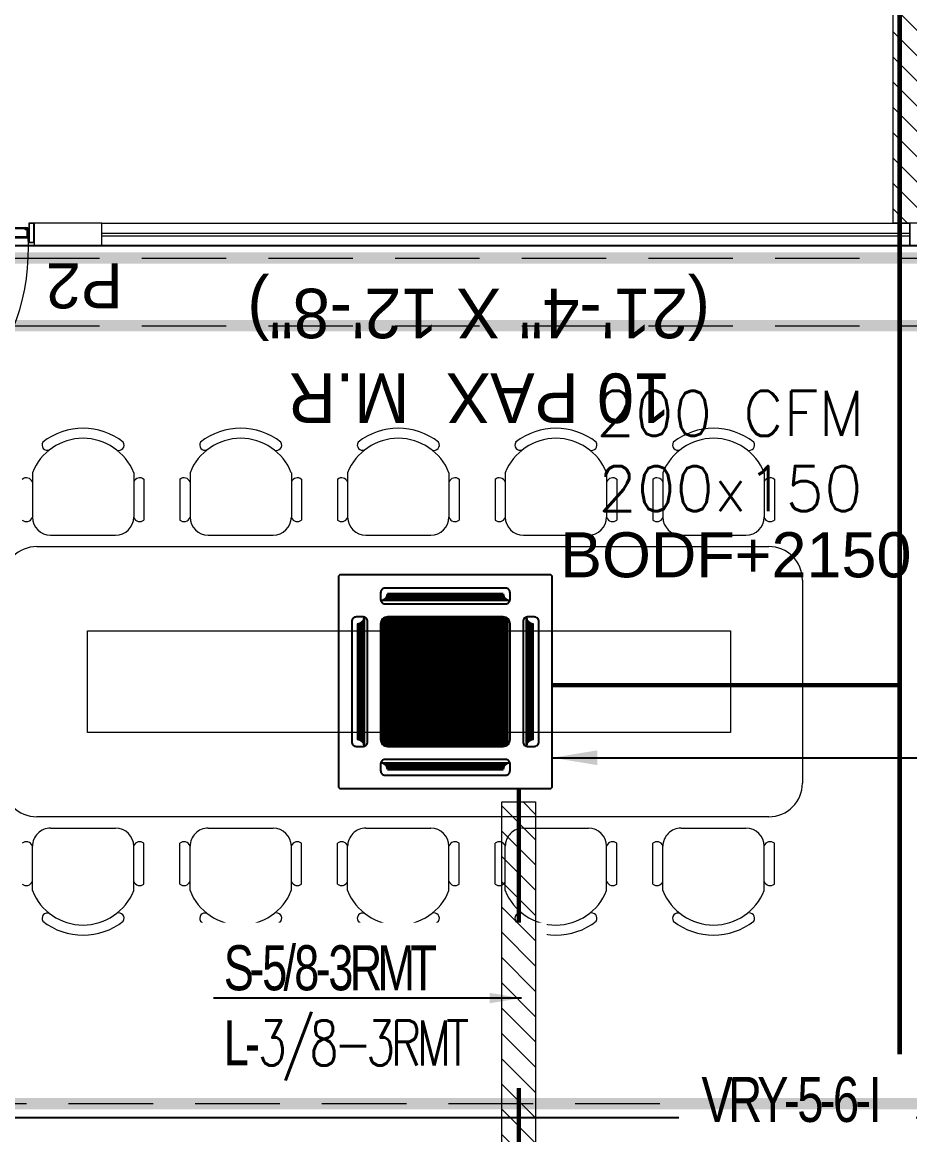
# Model space of a CAD drawing. Header units: millimetres. Extents: x -81374 to 485233, y -39075 to 157313.
# Drawn here: x 44145 to 48086, y -5063 to -123 of the extents above; entities that cross this region are included whole.
import ezdxf
from ezdxf.enums import TextEntityAlignment as Align

# ---------------------------------------------------------------- set-up
doc = ezdxf.new("R2010")
doc.units = ezdxf.units.MM
doc.linetypes.add('CENTER', pattern=[2, 1.25, -0.25, 0.25, -0.25])
doc.linetypes.add('HIDDEN', pattern=[0.375, 0.25, -0.125])
for name, color, linetype in [('2', 7, 'Continuous'), ('AC-RA-DIFFUSER', 6, 'Continuous'), ('ceilings', 253, 'Continuous'), ('CEN', 252, 'CENTER'), ('M-HVAC ELLIPTICAL DUCT', 6, 'Continuous'), ('M-HVAC VRV PIPE', 152, 'Continuous'), ('M-HVAC-BOF', 6, 'Continuous'), ('M-HVAC-TEXT', 7, 'Continuous'), ('PCE-HVACTEXT', 7, 'Continuous')]:
    doc.layers.add(name, color=color, linetype=linetype)
for name, color, linetype, lineweight in [('CB-AC CABLE TRAY', 213, 'Continuous', 15), ('DRAIN PIPE', 76, 'Continuous', 30), ('G-IMPT', 8, 'Continuous', 5), ('P-PIPE-IDEN', 7, 'Continuous', 9)]:
    doc.layers.add(name, color=color, linetype=linetype, lineweight=lineweight)
doc.styles.add('ARAIL', font='arial.ttf')
doc.styles.add('Arial_2', font='arial.ttf', dxfattribs={"height": 75})
doc.styles.add('Herbalife_Third Floor - Furniture Layout - 210201$0$CG', font='GOTHIC.TTF')
doc.styles.add('HVAC TEXT', font='Romans.shx', dxfattribs={"width": 0.8, "height": 100})
doc.styles.add('R', font='romans.shx')
doc.styles.add('romans', font='stylu.ttf', dxfattribs={"height": 125})
doc.styles.add('rs', font='romans.shx', dxfattribs={"width": 0.75})
doc.styles.get("Standard").update_dxf_attribs({"font": 'arial.ttf'})
doc.dimstyles.new('GLAZ ALU', dxfattribs={"dimscale": 100, "dimtxt": 2, "dimasz": 1.4, "dimexe": 0.8, "dimexo": 0.8, "dimgap": 0.75, "dimtad": 1, "dimdec": 0, "dimzin": 0, "dimdsep": 46, "dimtxsty": 'rs', "dimcen": 0.09, "dimclrd": 8, "dimclre": 8, "dimclrt": 2, "dimadec": 0, "dimazin": 0, "dimtfac": 1, "dimtdec": 0, "dimtmove": 0, "dimatfit": 3, "dimfxl": 1, "dimtolj": 1, "dimtzin": 0, "dimarcsym": 0})
doc.dimstyles.new('HVAC DIM', dxfattribs={"dimtxt": 100, "dimasz": 200, "dimexe": 50, "dimexo": 50, "dimgap": 50, "dimtad": 1, "dimtoh": 1, "dimdec": 0, "dimzin": 0, "dimdsep": 46, "dimtxsty": 'HVAC TEXT', "dimcen": 50, "dimclrd": 7, "dimclre": 7, "dimclrt": 7, "dimadec": 0, "dimazin": 0, "dimtfac": 1, "dimtdec": 0, "dimtofl": 0, "dimtmove": 0, "dimatfit": 3, "dimfxl": 1, "dimtolj": 1, "dimtzin": 0, "dimarcsym": 0})

# ---------------------------------------------------------------- blocks, each defined once
blk = doc.blocks.new('ng')
at = {"layer": 'CEN', "color": 9, "linetype": 'HIDDEN', "lineweight": 0, "ltscale": 1500, "true_color": 0xc7c8ca}
for p, q in [((37748.3, 44369.7), (43504.9, 44369.7)), ((43422.9, 40915), (38022.9, 40915)), ((43422.9, 40615), (38022.9, 40615))]:
    blk.add_line(p, q, dxfattribs=at)
blk = doc.blocks.new('A$C4A242C7C')
at = {"layer": '2', "color": 6, "linetype": 'Continuous'}
for p, q in [((0, 4), (0, 115.4)), ((0.4, 115.8), (0.6, 115.8)), ((1.4, 115), (13, 115)), ((2, 113), (10.5, 113)), ((2, 4), (2, 113)), ((10.5, 103.9), (10.5, 113)), ((14, 111.3), (12.5, 111.3)), ((12.5, 104.8), (12.5, 111.3)), ((14, 104.8), (12.5, 104.8)), ((14.8, 103.8), (12.5, 103.8)), ((12.5, 103.8), (14.7, 95.7)), ((13, 115), (13, 112.6)), ((14.7, 112.6), (13, 112.6)), ((14, 110), (14, 111.3)), ((14, 106.1), (14, 104.8)), ((14.3, 109.8), (15, 110)), ((14.3, 106.3), (15, 106.1)), ((14.7, 112.6), (15.2, 110.4)), ((14.8, 103.8), (15.2, 105.6)), ((30.3, 112.6), (29.8, 110.4)), ((30.2, 103.8), (29.8, 105.6)), ((30.7, 109.8), (30, 110)), ((30.7, 106.3), (30, 106.1)), ((30.2, 103.8), (32.5, 103.8)), ((32, 112.6), (30.3, 112.6)), ((32.5, 103.8), (30.3, 95.7)), ((31, 111.3), (32.5, 111.3)), ((31, 110), (31, 111.3)), ((31, 106.1), (31, 104.8)), ((31, 104.8), (32.5, 104.8)), ((32, 115), (32, 112.6)), ((43.6, 115), (32, 115)), ((32.5, 104.8), (32.5, 111.3)), ((34.5, 113), (43, 113)), ((34.5, 103.9), (34.5, 113)), ((43, 14.2), (43, 113)), ((44.6, 115.8), (44.4, 115.8)), ((45, 11.7), (45, 115.4)), ((10.6, 103.4), (12.8, 95.2)), ((14.7, 95.7), (22.5, 95.7)), ((30.3, 93.7), (14.7, 93.7)), ((30.3, 95.7), (22.5, 95.7)), ((34.4, 103.4), (32.2, 95.2)), ((4, 2), (41, 2)), ((4, 0), (41, 0)), ((38.5, 8.4), (38.5, 11.7)), ((42.5, 13.7), (40.5, 13.7)), ((40.5, 8.8), (40.5, 11.3)), ((42.5, 6.4), (40.5, 6.4)), ((44, 11.7), (40.9, 11.7)), ((44, 8.4), (40.9, 8.4)), ((43, 4), (43, 5.9)), ((44, 11.6), (44, 11.7)), ((44, 8.4), (44, 8.5)), ((44.4, 11.2), (44.5, 11.2)), ((44.4, 8.9), (44.5, 8.9)), ((45, 4), (45, 8.4))]:
    blk.add_line(p, q, dxfattribs=at)
for centre, radius, start, end in [((0.4, 115.4), 0.4, 90, 180), ((0.6, 115.4), 0.4, 0, 90), ((1.4, 115.4), 0.4, 180, 270), ((12.5, 103.9), 2, 180, 195), ((14.2, 110), 0.2, 180, 285), ((14.2, 106.1), 0.2, 75, 180), ((14.8, 110.3), 0.4, 285, 15), ((14.8, 105.7), 0.4, 345, 75), ((30.1, 110.3), 0.4, 165, 255), ((30.1, 105.7), 0.4, 105, 195), ((30.8, 110), 0.2, 255, 0), ((30.8, 106.1), 0.2, 0, 105), ((32.5, 103.9), 2, 345, 0), ((43.6, 115.4), 0.4, 270, 0), ((44.4, 115.4), 0.4, 90, 180), ((44.6, 115.4), 0.4, 0, 90), ((14.7, 95.7), 2, 195, 270), ((30.3, 95.7), 2, 270, 345), ((4, 4), 4, 180, 270), ((4, 4), 2, 180, 270), ((40.5, 11.7), 2, 90, 180), ((40.5, 8.4), 2, 180, 270), ((40.9, 11.3), 0.4, 90, 180), ((40.9, 8.8), 0.4, 180, 270), ((41, 4), 4, 270, 0), ((41, 4), 2, 270, 0), ((42.5, 14.2), 0.5, 270, 0), ((42.5, 5.9), 0.5, 0, 90), ((44.4, 11.6), 0.4, 180, 270), ((44.4, 8.5), 0.4, 90, 180), ((44.5, 11.7), 0.5, 270, 0), ((44.5, 8.4), 0.5, 0, 90)]:
    blk.add_arc(centre, radius, start, end, dxfattribs=at)
blk = doc.blocks.new('floor plan 1')
at = {"layer": 'G-IMPT', "color": 8, "ltscale": 500}
for p, q in [((9088, -34088.1), (15583, -34088.1)), ((10731.3, -35096), (10731.3, -35292.9)), ((11181.3, -35096), (11181.3, -35292.9)), ((11431.3, -35096), (11431.3, -35292.9)), ((11881.3, -35096), (11881.3, -35292.9)), ((12131.3, -35096), (12131.3, -35292.9)), ((12581.3, -35096), (12581.3, -35292.9)), ((12831.3, -35096), (12831.3, -35292.9)), ((13281.3, -35096), (13281.3, -35292.9)), ((13531.3, -35096), (13531.3, -35292.9)), ((13981.3, -35096), (13981.3, -35292.9)), ((10686.3, -35125.4), (10686.3, -35306.3)), ((11226.3, -35125.4), (11226.3, -35306.3)), ((11386.3, -35125.4), (11386.3, -35306.3)), ((11926.3, -35125.4), (11926.3, -35306.3)), ((12086.3, -35125.4), (12086.3, -35306.3)), ((12626.3, -35125.4), (12626.3, -35306.3)), ((12786.3, -35125.4), (12786.3, -35306.3)), ((13326.3, -35125.4), (13326.3, -35306.3)), ((13486.3, -35125.4), (13486.3, -35306.3)), ((11100.3, -35373.9), (10812.3, -35373.9)), ((11800.3, -35373.9), (11512.3, -35373.9)), ((12500.3, -35373.9), (12212.3, -35373.9)), ((13200.3, -35373.9), (12912.3, -35373.9)), ((13900.3, -35373.9), (13612.3, -35373.9)), ((10711.5, -35423.9), (13961, -35423.9)), ((10561.5, -36473.9), (10561.5, -35573.9)), ((10880.9, -35798.9), (13736, -35798.9)), ((10880.9, -36248.9), (10880.9, -35798.9)), ((13736, -35798.9), (13736, -36248.9)), ((13736, -36248.9), (10880.9, -36248.9)), ((13961, -36623.9), (10711.5, -36623.9)), ((11100.3, -36673.9), (10812.3, -36673.9)), ((11800.3, -36673.9), (11512.3, -36673.9)), ((12500.3, -36673.9), (12212.3, -36673.9)), ((13200.3, -36673.9), (12912.3, -36673.9)), ((13900.3, -36673.9), (13612.3, -36673.9)), ((10686.3, -36922.4), (10686.3, -36741.4)), ((11226.3, -36922.4), (11226.3, -36741.4)), ((11386.3, -36922.4), (11386.3, -36741.4)), ((11926.3, -36922.4), (11926.3, -36741.4)), ((12086.3, -36922.4), (12086.3, -36741.4)), ((12626.3, -36922.4), (12626.3, -36741.4)), ((12786.3, -36922.4), (12786.3, -36741.4)), ((13326.3, -36922.4), (13326.3, -36741.4)), ((13486.3, -36922.4), (13486.3, -36741.4)), ((10731.3, -36951.7), (10731.3, -36754.9)), ((11181.3, -36951.7), (11181.3, -36754.9)), ((11431.3, -36951.7), (11431.3, -36754.9)), ((11881.3, -36951.7), (11881.3, -36754.9)), ((12131.3, -36951.7), (12131.3, -36754.9)), ((12581.3, -36951.7), (12581.3, -36754.9)), ((12831.3, -36951.7), (12831.3, -36754.9)), ((13281.3, -36951.7), (13281.3, -36754.9)), ((13531.3, -36951.7), (13531.3, -36754.9)), ((13981.3, -36951.7), (13981.3, -36754.9)), ((10085.1, -38059.6), (10085.1, -37959.6)), ((13673.1, -37959.7, 0), (10085.1, -37959.6, 0)), ((10085.1, -37959.6, 0), (10085.1, -38059.6, 0)), ((13973.1, -37959.6), (13673.1, -37959.6)), ((13673.1, -37959.6), (13673.1, -38059.6)), ((13673.1, -37959.7, 0), (13673.1, -38059.7, 0)), ((13973.1, -38059.6), (13973.1, -37959.6)), ((13996.9, -37973.9), (13973.1, -37973.9)), ((13973.1, -37973.9), (13973.1, -38059.6)), ((13995, -37975.8), (13975, -37975.8)), ((13975, -37975.8), (13975, -38057.7)), ((13995, -38057.7), (13995, -37975.8)), ((13996.9, -38059.6), (13996.9, -37973.9)), ((13673.1, -38003.7, 0), (10085.1, -38003.6, 0)), ((13673.1, -38015.7, 0), (10085.1, -38015.6, 0)), ((14010.8, -38034.1), (14009.6, -38034.1)), ((14009.6, -38034.1), (14009.6, -38039.4)), ((14010.8, -38035.8), (14009.6, -38035.8)), ((14010.8, -38037.6), (14009.6, -38037.6)), ((14010.8, -38034.1), (14010.8, -38039.4)), ((13673.1, -38059.7, 0), (10085.1, -38059.6, 0)), ((13673.1, -38059.6), (13973.1, -38059.6)), ((13973.1, -38059.6), (13996.9, -38059.6)), ((13975, -38057.7), (13995, -38057.7)), ((14009.6, -38039.4), (14008.8, -38041.9)), ((14009.8, -38039.4), (14009.3, -38041.9)), ((14010.8, -38039.4), (14009.6, -38039.4)), ((14010, -38039.4), (14009.7, -38041.9)), ((14010.2, -38039.4), (14010.2, -38041.9)), ((14010.4, -38039.4), (14010.6, -38041.9)), ((14010.6, -38039.4), (14011.1, -38041.9)), ((14010.8, -38039.4), (14011.5, -38041.9))]:
    blk.add_line(p, q, dxfattribs=at)
for centre, radius, start, end in [((10956.3, -35185.2), 287, 51.456, 128.544), ((11656.3, -35185.2), 287, 51.456, 128.544), ((12356.3, -35185.2), 287, 51.456, 128.544), ((13056.3, -35185.2), 287, 51.456, 128.544), ((13756.3, -35185.2), 287, 51.456, 128.544), ((10956.3, -35185.2), 242, 21.6314, 158.3686), ((10797.7, -34973.1), 23.7, 148.6623, 290.9702), ((11114.7, -34972.7), 23.7, 249.0298, 31.3377), ((11656.3, -35185.2), 242, 21.6314, 158.3686), ((11497.7, -34973.1), 23.7, 148.6623, 290.9702), ((11814.7, -34972.7), 23.7, 249.0298, 31.3377), ((12356.3, -35185.2), 242, 21.6314, 158.3686), ((12197.7, -34973.1), 23.7, 148.6623, 290.9702), ((12514.7, -34972.7), 23.7, 249.0298, 31.3377), ((13056.3, -35185.2), 242, 21.6314, 158.3686), ((12897.7, -34973.1), 23.7, 148.6623, 290.9702), ((13214.7, -34972.7), 23.7, 249.0298, 31.3377), ((13756.3, -35185.2), 242, 21.6314, 158.3686), ((13597.7, -34973.1), 23.7, 148.6623, 290.9702), ((13914.7, -34972.7), 23.7, 249.0298, 31.3377), ((10704.8, -35147.2), 28.6, 22.1415, 130.1965), ((11207.8, -35147.2), 28.6, 49.8035, 157.8585), ((11404.8, -35147.2), 28.6, 22.1415, 130.1965), ((11907.8, -35147.2), 28.6, 49.8035, 157.8585), ((12104.8, -35147.2), 28.6, 22.1415, 130.1965), ((12607.8, -35147.2), 28.6, 49.8035, 157.8585), ((12804.8, -35147.2), 28.6, 22.1415, 130.1965), ((13307.8, -35147.2), 28.6, 49.8035, 157.8585), ((13504.8, -35147.2), 28.6, 22.1415, 130.1965), ((14007.8, -35147.2), 28.6, 49.8035, 157.8585), ((10704.8, -35284.5), 28.6, 229.8035, 337.8585), ((10812.3, -35292.9), 81, 180, 270), ((11100.3, -35292.9), 81, 270, 0), ((11207.8, -35284.5), 28.6, 202.1415, 310.1965), ((11404.8, -35284.5), 28.6, 229.8035, 337.8585), ((11512.3, -35292.9), 81, 180, 270), ((11800.3, -35292.9), 81, 270, 0), ((11907.8, -35284.5), 28.6, 202.1415, 310.1965), ((12104.8, -35284.5), 28.6, 229.8035, 337.8585), ((12212.3, -35292.9), 81, 180, 270), ((12500.3, -35292.9), 81, 270, 0), ((12607.8, -35284.5), 28.6, 202.1415, 310.1965), ((12804.8, -35284.5), 28.6, 229.8035, 337.8585), ((12912.3, -35292.9), 81, 180, 270), ((13200.3, -35292.9), 81, 270, 0), ((13307.8, -35284.5), 28.6, 202.1415, 310.1965), ((13504.8, -35284.5), 28.6, 229.8035, 337.8585), ((13612.3, -35292.9), 81, 180, 270), ((13900.3, -35292.9), 81, 270, 0), ((14007.8, -35284.5), 28.6, 202.1415, 310.1965), ((10711.5, -35573.9), 150, 90, 180), ((13961, -35573.9), 150, 0, 90), ((10711.5, -36473.9), 150, 180, 270), ((13961, -36473.9), 150, 270, 0), ((10812.3, -36754.9), 81, 90, 180), ((11100.3, -36754.9), 81, 0, 90), ((11512.3, -36754.9), 81, 90, 180), ((11800.3, -36754.9), 81, 0, 90), ((12212.3, -36754.9), 81, 90, 180), ((12500.3, -36754.9), 81, 0, 90), ((12912.3, -36754.9), 81, 90, 180), ((13200.3, -36754.9), 81, 0, 90), ((13612.3, -36754.9), 81, 90, 180), ((13900.3, -36754.9), 81, 0, 90), ((10704.8, -36763.3), 28.6, 22.1415, 130.1965), ((11207.8, -36763.3), 28.6, 49.8035, 157.8585), ((11404.8, -36763.3), 28.6, 22.1415, 130.1965), ((11907.8, -36763.3), 28.6, 49.8035, 157.8585), ((12104.8, -36763.3), 28.6, 22.1415, 130.1965), ((12607.8, -36763.3), 28.6, 49.8035, 157.8585), ((12804.8, -36763.3), 28.6, 22.1415, 130.1965), ((13307.8, -36763.3), 28.6, 49.8035, 157.8585), ((13504.8, -36763.3), 28.6, 22.1415, 130.1965), ((14007.8, -36763.3), 28.6, 49.8035, 157.8585), ((10704.8, -36900.5), 28.6, 229.8035, 337.8585), ((11207.8, -36900.5), 28.6, 202.1415, 310.1965), ((11404.8, -36900.5), 28.6, 229.8035, 337.8585), ((11907.8, -36900.5), 28.6, 202.1415, 310.1965), ((12104.8, -36900.5), 28.6, 229.8035, 337.8585), ((12607.8, -36900.5), 28.6, 202.1415, 310.1965), ((12804.8, -36900.5), 28.6, 229.8035, 337.8585), ((13307.8, -36900.5), 28.6, 202.1415, 310.1965), ((13504.8, -36900.5), 28.6, 229.8035, 337.8585), ((14007.8, -36900.5), 28.6, 202.1415, 310.1965), ((10956.3, -36862.5), 242, 201.6314, 338.3686), ((11656.3, -36862.5), 242, 201.6314, 338.3686), ((12356.3, -36862.5), 242, 201.6314, 338.3686), ((13056.3, -36862.5), 242, 201.6314, 338.3686), ((13756.3, -36862.5), 242, 201.6314, 338.3686), ((14949.4, -37944.5), 950.6, 92.8185, 183.4941), ((10797.7, -37074.7), 23.7, 69.0298, 211.3377), ((10956.3, -36862.5), 287, 231.456, 308.544), ((11114.7, -37075), 23.7, 328.6623, 110.9702), ((11497.7, -37074.7), 23.7, 69.0298, 211.3377), ((11656.3, -36862.5), 287, 231.456, 308.544), ((11814.7, -37075), 23.7, 328.6623, 110.9702), ((12197.7, -37074.7), 23.7, 69.0298, 211.3377), ((12356.3, -36862.5), 287, 231.456, 308.544), ((12514.7, -37075), 23.7, 328.6623, 110.9702), ((12897.7, -37074.7), 23.7, 69.0298, 211.3377), ((13056.3, -36862.5), 287, 231.456, 308.544), ((13214.7, -37075), 23.7, 328.6623, 110.9702), ((13597.7, -37074.7), 23.7, 69.0298, 211.3377), ((13756.3, -36862.5), 287, 231.456, 308.544), ((13914.7, -37075), 23.7, 328.6623, 110.9702)]:
    blk.add_arc(centre, radius, start, end, dxfattribs=at)
at = {"layer": 'CEN', "linetype": 'Continuous'}
blk.add_blockref('ng', (-28240.4, -78519.6), dxfattribs=at)
at = {"layer": 'G-IMPT', "color": 8, "ltscale": 500, "xscale": 0.9523809523809526, "yscale": 0.9523809523809526, "zscale": 0.9523809523809526, "rotation": 270}
blk.add_blockref('A$C4A242C7C', (14000.7, -37995.3), dxfattribs=at)
at = {"layer": 'G-IMPT', "color": 8, "ltscale": 500, "style": 'Herbalife_Third Floor - Furniture Layout - 210201$0$CG'}
for s, p in [('10 PAX  M.R', (11146.3, -37392.4)), ('(21\'-4" X 12\'-8")', (10972.3, -37768.8))]:
    blk.add_text(s, height=220, dxfattribs=at).set_placement(p)
at = {"layer": 'G-IMPT', "color": 8, "ltscale": 500}
for rotation, p in [(359.9992, (39680.6, -4989.6, 0)), (359.9992, (35886.7, -10139.3, 0)), (270.0008, (28873.3, -20643.5, 0)), (359.9992, (11975.3, -26935.4, 0)), (359.9992, (15267.6, -26935.4, 0)), (359.9992, (26686.3, -26987.7, 0)), (270.0008, (15861.1, -28615, 0)), (89.9992, (23697.8, -33300.6, 0)), (89.9992, (23597.9, -35337.7, 0)), (89.9992, (23597.9, -37388.3, 0)), (359.9992, (13750.4, -37781.5, 0)), (89.9992, (23697.8, -40746.8, 0)), (89.9992, (23597.8, -44302.5, 0)), (89.9992, (23597.8, -46399.1, 0)), (89.9992, (23697.8, -48339.8, 0)), (89.9992, (23697.8, -54280, 0)), (359.9992, (27418.1, -55702.4, 0)), (89.9992, (9671.9, -65856.5, 0)), (359.9992, (4684.1, -67403.4, 0)), (359.9992, (8737.2, -67403.4, 0))]:
    blk.add_attdef('PARTITIONTYPE', text='', height=200, rotation=rotation, dxfattribs=at).set_placement(p, align=Align.MIDDLE_CENTER)
blk = doc.blocks.new('*U118')
at = {"layer": 'CB-AC CABLE TRAY', "true_color": 0xa953a0}
h = blk.add_hatch(dxfattribs=at)
h.set_pattern_fill('ANSI31', color=215, scale=25)
h.set_pattern_definition([(45, (-902692.96, 1102908.81), (-56.1266008, 56.1266008), [])])
h.paths.add_polyline_path([(-88704.9, -150.4), (-88704.9, 149.6), (-86628.6, 149.6), (-86628.6, -150.4)])
at = {"layer": 'CB-AC CABLE TRAY', "color": 215, "true_color": 0xa953a0}
blk.add_lwpolyline([(-88704.9, -150.4), (-88704.9, 149.6), (-86628.6, 149.6), (-86628.6, -150.4)], close=True, dxfattribs=at)
blk = doc.blocks.new('DLC - All Capacities')
at = {"color": 62}
for p, q in [((286.9, 360), (-286.9, 360)), ((270.9, 365), (-270.9, 365)), ((265.1, 370), (-265.1, 370)), ((261.5, 375), (-261.5, 375)), ((259.2, 380), (-259.2, 380)), ((257.5, 385), (-257.9, 385)), ((257.5, 390), (-257.5, 390)), ((-390, 257.5), (-390, -257.5)), ((-385, 257.5), (-385, -257.9)), ((-380, 259.2), (-380, -259.2)), ((-375, 261.5), (-375, -261.5)), ((-370, 265.1), (-370, -265.1)), ((-365, 270.9), (-365, -270.9)), ((-360, 286.9), (-360, -286.9)), ((360, -286.9), (360, 286.9)), ((365, -270.9), (365, 270.9)), ((370, -265.1), (370, 265.1)), ((375, -261.5), (375, 261.5)), ((380, -259.2), (380, 259.2)), ((385, -257.5), (385, 257.9)), ((390, -257.5), (390, 257.5)), ((-286.9, -360), (286.9, -360)), ((-270.9, -365), (270.9, -365)), ((-265.1, -370), (265.1, -370)), ((-261.5, -375), (261.5, -375)), ((-259.2, -380), (259.2, -380)), ((-257.5, -385), (257.9, -385)), ((-257.5, -390), (257.5, -390))]:
    blk.add_line(p, q, dxfattribs=at)
at = {"color": 4}
for p, q in [((-277.5, -279.9), (-277.5, 279.9)), ((-274.5, -282.2), (-274.5, 282.2))]:
    blk.add_line(p, q, dxfattribs=at)
for points in [[(-465, -475), (465, -475, 0.414214), (475, -465), (475, 465, 0.414214), (465, 475), (-465, 475, 0.414214), (-475, 465), (-475, -465, 0.414214)], [(-287.5, 395), (-287.5, 365, 0.414214), (-267.5, 345), (267.5, 345, 0.414214), (287.5, 365), (287.5, 395, 0.414214), (267.5, 415), (-267.5, 415, 0.414214)], [(-395, -287.5), (-365, -287.5, 0.414214), (-345, -267.5), (-345, 267.5, 0.414214), (-365, 287.5), (-395, 287.5, 0.414214), (-415, 267.5), (-415, -267.5, 0.414214)], [(-257.5, -287.5), (257.5, -287.5, 0.414214), (287.5, -257.5), (287.5, 257.5, 0.414214), (257.5, 287.5), (-257.5, 287.5, 0.414214), (-287.5, 257.5), (-287.5, -257.5, 0.414214)], [(395, 287.5), (365, 287.5, 0.414214), (345, 267.5), (345, -267.5, 0.414214), (365, -287.5), (395, -287.5, 0.414214), (415, -267.5), (415, 267.5, 0.414214)], [(287.5, -395), (287.5, -365, 0.414214), (267.5, -345), (-267.5, -345, 0.414214), (-287.5, -365), (-287.5, -395, 0.414214), (-267.5, -415), (267.5, -415, 0.414214)]]:
    blk.add_lwpolyline(points, format="xyb", close=True, dxfattribs=at)
for points in [[(-277.5, -279.9), (-277.5, 279.9)], [(-274.5, 282.2), (-274.5, -282.2)], [(-267.5, -285.8), (-267.5, 285.8)], [(-264.5, 286.7), (-264.5, -286.7)], [(262.5, -287.1), (262.5, 287.1)], [(265.5, 286.4), (265.5, -286.4)], [(272.5, -283.5), (272.5, 283.5)], [(275.5, 281.5), (275.5, -281.5)]]:
    blk.add_lwpolyline(points, dxfattribs=at)
for points in [[(-257.5, 287.5), (-254.5, 287.5), (-254.5, -287.5), (-257.5, -287.5)], [(-247.5, 287.5), (-244.5, 287.5), (-244.5, -287.5), (-247.5, -287.5)], [(-237.5, 287.5), (-234.5, 287.5), (-234.5, -287.5), (-237.5, -287.5)], [(-227.5, 287.5), (-224.5, 287.5), (-224.5, -287.5), (-227.5, -287.5)], [(-217.5, 287.5), (-214.5, 287.5), (-214.5, -287.5), (-217.5, -287.5)], [(-207.5, 287.5), (-204.5, 287.5), (-204.5, -287.5), (-207.5, -287.5)], [(-197.5, 287.5), (-194.5, 287.5), (-194.5, -287.5), (-197.5, -287.5)], [(-187.5, 287.5), (-184.5, 287.5), (-184.5, -287.5), (-187.5, -287.5)], [(-177.5, 287.5), (-174.5, 287.5), (-174.5, -287.5), (-177.5, -287.5)], [(-167.5, 287.5), (-164.5, 287.5), (-164.5, -287.5), (-167.5, -287.5)], [(-157.5, 287.5), (-154.5, 287.5), (-154.5, -287.5), (-157.5, -287.5)], [(-147.5, 287.5), (-144.5, 287.5), (-144.5, -287.5), (-147.5, -287.5)], [(-137.5, 287.5), (-134.5, 287.5), (-134.5, -287.5), (-137.5, -287.5)], [(-127.5, 287.5), (-124.5, 287.5), (-124.5, -287.5), (-127.5, -287.5)], [(-117.5, 287.5), (-114.5, 287.5), (-114.5, -287.5), (-117.5, -287.5)], [(-107.5, 287.5), (-104.5, 287.5), (-104.5, -287.5), (-107.5, -287.5)], [(-97.5, 287.5), (-94.5, 287.5), (-94.5, -287.5), (-97.5, -287.5)], [(-87.5, 287.5), (-84.5, 287.5), (-84.5, -287.5), (-87.5, -287.5)], [(-77.5, 287.5), (-74.5, 287.5), (-74.5, -287.5), (-77.5, -287.5)], [(-67.5, 287.5), (-64.5, 287.5), (-64.5, -287.5), (-67.5, -287.5)], [(-57.5, 287.5), (-54.5, 287.5), (-54.5, -287.5), (-57.5, -287.5)], [(-47.5, 287.5), (-44.5, 287.5), (-44.5, -287.5), (-47.5, -287.5)], [(-37.5, 287.5), (-34.5, 287.5), (-34.5, -287.5), (-37.5, -287.5)], [(-27.5, 287.5), (-24.5, 287.5), (-24.5, -287.5), (-27.5, -287.5)], [(-17.5, 287.5), (-14.5, 287.5), (-14.5, -287.5), (-17.5, -287.5)], [(-7.5, 287.5), (-4.5, 287.5), (-4.5, -287.5), (-7.5, -287.5)], [(2.5, 287.5), (5.5, 287.5), (5.5, -287.5), (2.5, -287.5)], [(12.5, 287.5), (15.5, 287.5), (15.5, -287.5), (12.5, -287.5)], [(22.5, 287.5), (25.5, 287.5), (25.5, -287.5), (22.5, -287.5)], [(32.5, 287.5), (35.5, 287.5), (35.5, -287.5), (32.5, -287.5)], [(42.5, 287.5), (45.5, 287.5), (45.5, -287.5), (42.5, -287.5)], [(52.5, 287.5), (55.5, 287.5), (55.5, -287.5), (52.5, -287.5)], [(62.5, 287.5), (65.5, 287.5), (65.5, -287.5), (62.5, -287.5)], [(72.5, 287.5), (75.5, 287.5), (75.5, -287.5), (72.5, -287.5)], [(82.5, 287.5), (85.5, 287.5), (85.5, -287.5), (82.5, -287.5)], [(92.5, 287.5), (95.5, 287.5), (95.5, -287.5), (92.5, -287.5)], [(102.5, 287.5), (105.5, 287.5), (105.5, -287.5), (102.5, -287.5)], [(112.5, 287.5), (115.5, 287.5), (115.5, -287.5), (112.5, -287.5)], [(122.5, 287.5), (125.5, 287.5), (125.5, -287.5), (122.5, -287.5)], [(132.5, 287.5), (135.5, 287.5), (135.5, -287.5), (132.5, -287.5)], [(142.5, 287.5), (145.5, 287.5), (145.5, -287.5), (142.5, -287.5)], [(152.5, 287.5), (155.5, 287.5), (155.5, -287.5), (152.5, -287.5)], [(162.5, 287.5), (165.5, 287.5), (165.5, -287.5), (162.5, -287.5)], [(172.5, 287.5), (175.5, 287.5), (175.5, -287.5), (172.5, -287.5)], [(182.5, 287.5), (185.5, 287.5), (185.5, -287.5), (182.5, -287.5)], [(192.5, 287.5), (195.5, 287.5), (195.5, -287.5), (192.5, -287.5)], [(202.5, 287.5), (205.5, 287.5), (205.5, -287.5), (202.5, -287.5)], [(212.5, 287.5), (215.5, 287.5), (215.5, -287.5), (212.5, -287.5)], [(222.5, 287.5), (225.5, 287.5), (225.5, -287.5), (222.5, -287.5)], [(232.5, 287.5), (235.5, 287.5), (235.5, -287.5), (232.5, -287.5)], [(242.5, 287.5), (245.5, 287.5), (245.5, -287.5), (242.5, -287.5)], [(252.5, 287.5), (255.5, 287.5), (255.5, -287.5), (252.5, -287.5)]]:
    blk.add_lwpolyline(points, close=True, dxfattribs=at)
at = {"color": 62}
for centre, start, end in [((-287.5, 390), 271.213, 0.0128), ((287.5, 390), 179.9872, 268.787), ((-390, 287.5), 269.9872, 358.787), ((390, 287.5), 181.213, 270.0128), ((-390, -287.5), 1.213, 90.0128), ((390, -287.5), 89.9872, 178.787), ((-287.5, -390), 359.9872, 88.787), ((287.5, -390), 91.213, 180.0128)]:
    blk.add_arc(centre, 30, start, end, dxfattribs=at)
blk = doc.blocks.new('*U161')
at = {"layer": 'CB-AC CABLE TRAY', "true_color": 0xa953a0}
h = blk.add_hatch(dxfattribs=at)
h.set_pattern_fill('ANSI31', color=215, scale=25)
h.set_pattern_definition([(45, (-903078.64, 1102758.81), (-56.1266008, 56.1266008), [])])
h.paths.add_polyline_path([(-88704.9, -150.4), (-88704.9, -0.4), (-87014.3, -0.4), (-87014.3, -150.4)])
at = {"layer": 'CB-AC CABLE TRAY', "color": 215, "true_color": 0xa953a0}
blk.add_lwpolyline([(-88704.9, -150.4), (-88704.9, -0.4), (-87014.3, -0.4), (-87014.3, -150.4)], close=True, dxfattribs=at)

msp = doc.modelspace()

# ---------------------------------------------------------------- linework, layer by layer
at = {"layer": 'ceilings', "color": 8, "linetype": 'Continuous'}
msp.add_lwpolyline([(48882.8, -1625.7), (48385.7, -1625.7), (48385.7, -1115.7), (43060.7, -1115.7), (43060.7, -1780.7), (42600.7, -1780.7), (42587.8, -4987.3), (48882.8, -4987.3), (48882.8, -4022.3), (48882.8, -4020.4)], close=True, dxfattribs=at)
msp.add_lwpolyline([(48882.8, -1625.7), (48385.7, -1625.7), (48385.7, -1115.7), (43060.7, -1115.7), (43060.7, -1780.7), (42600.7, -1780.7), (42587.8, -4987.3), (48882.8, -4987.3), (48882.8, -4022.3), (48882.8, -4020.4)], close=True, dxfattribs=at)
at = {"layer": 'CEN', "color": 11, "linetype": 'HIDDEN', "lineweight": 0, "ltscale": 1500, "const_width": 50}
for points in [[(42988.2, -1170.7), (48388.2, -1170.7)], [(42988.2, -1470.7), (48388.2, -1470.7)]]:
    msp.add_lwpolyline(points, dxfattribs=at)
at = {"layer": 'DRAIN PIPE', "color": 76, "linetype": 'Continuous'}
msp.add_lwpolyline([(48041.3, 1076.2, 20, 20, 0), (48041.3, -7023.1, 20, 20, 0), (46470.9, -7023.1, 0, 0, 0)], format="xyseb", dxfattribs=at)
at = {"layer": 'DRAIN PIPE', "color": 76, "linetype": 'Continuous', "const_width": 20, "elevation": 0}
msp.add_lwpolyline([(46498.3, -3067.1), (48041.3, -3067.1)], dxfattribs=at)
at = {"layer": 'M-HVAC VRV PIPE', "color": 3, "linetype": 'Continuous', "const_width": 20}
msp.add_lwpolyline([(47193.2, -5386.6), (46349.4, -5386.6), (46349.4, -3526.5)], dxfattribs=at)

# ---------------------------------------------------------------- block references
at = {"linetype": 'Continuous'}
ref = msp.add_blockref('floor plan 1', (58170.8, -39075.4), dxfattribs=dict(at, rotation=180))
ref.add_attrib('PARTITIONTYPE', 'P2', dxfattribs={"layer": 'G-IMPT', "color": 8, "ltscale": 500, "height": 200, "rotation": 179.9992}).set_placement((44420.4, -1293.8, 0), align=Align.MIDDLE_CENTER)
at = {"layer": 'AC-RA-DIFFUSER', "rotation": 360}
msp.add_blockref('DLC - All Capacities', (46023.3, -3051.5), dxfattribs=at)
at = {"layer": 'CB-AC CABLE TRAY', "color": 4, "linetype": 'HIDDEN', "rotation": 89.9997198436913}
msp.add_blockref('*U118', (48161.4, 87689.1), dxfattribs=at)

# ---------------------------------------------------------------- texts
at = {"layer": 'M-HVAC-BOF', "color": 6, "lineweight": -2, "insert": (46532.6, -2388.2), "char_height": 200, "width": 1028.731, "attachment_point": 1, "style": 'ARAIL'}
msp.add_mtext('BODF+2150', dxfattribs=at)
at = {"layer": 'M-HVAC-TEXT', "color": 7, "insert": (47289.6, -1760.5, 0), "char_height": 200, "width": 2790.775, "attachment_point": 2, "style": 'R'}
msp.add_mtext('200 CFM\\P200x150', dxfattribs=at)

# ---------------------------------------------------------------- leaders
at = {"layer": 'M-HVAC ELLIPTICAL DUCT', "linetype": 'Continuous'}
msp.add_leader([(46498.3, -3389.3), (49658.1, -3389.3)], dimstyle='HVAC DIM', dxfattribs=at)

# ---------------------------------------------------------------- next in the draw order: texts
at = {"layer": 'M-HVAC-TEXT', "insert": (45039.4, -4822.1, 0.9), "char_height": 200, "width": 1334.442, "attachment_point": 7, "style": 'romans', "bg_fill": 2}
msp.add_mtext('\\pxql,t8;{\\W0.75;\\T0.75;\\C3;S-5/8-3RMT\\PL-\\Fromans.shx|c1;3/8-3RMT}', dxfattribs=at)
at = {"layer": 'P-PIPE-IDEN', "insert": (47160.7, -4806.5), "char_height": 200, "width": 852.439, "attachment_point": 1, "style": 'Arial_2', "bg_fill": 2}
msp.add_mtext('{\\W0.75;\\T0.75;\\C1;VRY-5-6-I\\P4.0TR}', dxfattribs=at)

# ---------------------------------------------------------------- next in the draw order: linework, layer by layer
at = {"layer": 'CEN', "color": 11, "linetype": 'HIDDEN', "lineweight": 0, "ltscale": 1500, "const_width": 50}
msp.add_lwpolyline([(48662.8, -4925.5), (42906.2, -4925.5)], dxfattribs=at)

# ---------------------------------------------------------------- next in the draw order: block references
at = {"layer": 'CB-AC CABLE TRAY', "color": 4, "linetype": 'HIDDEN', "rotation": 89.99971984369127}
msp.add_blockref('*U161', (46274.4, 83429.2), dxfattribs=at)

# ---------------------------------------------------------------- next in the draw order: leaders
at = {"layer": 'PCE-HVACTEXT', "ltscale": 0.25}
msp.add_leader([(46360.9, -4456.5), (44993.9, -4456.5)], dimstyle='GLAZ ALU', override={"dimtad": 0, "dimclrd": 7, "dimclrt": 256, "dimfxl": 100, "dimfxlon": 1, "dimtfill": 1, "dimarcsym": 1}, dxfattribs=at)

doc.saveas('drawing.dxf')
